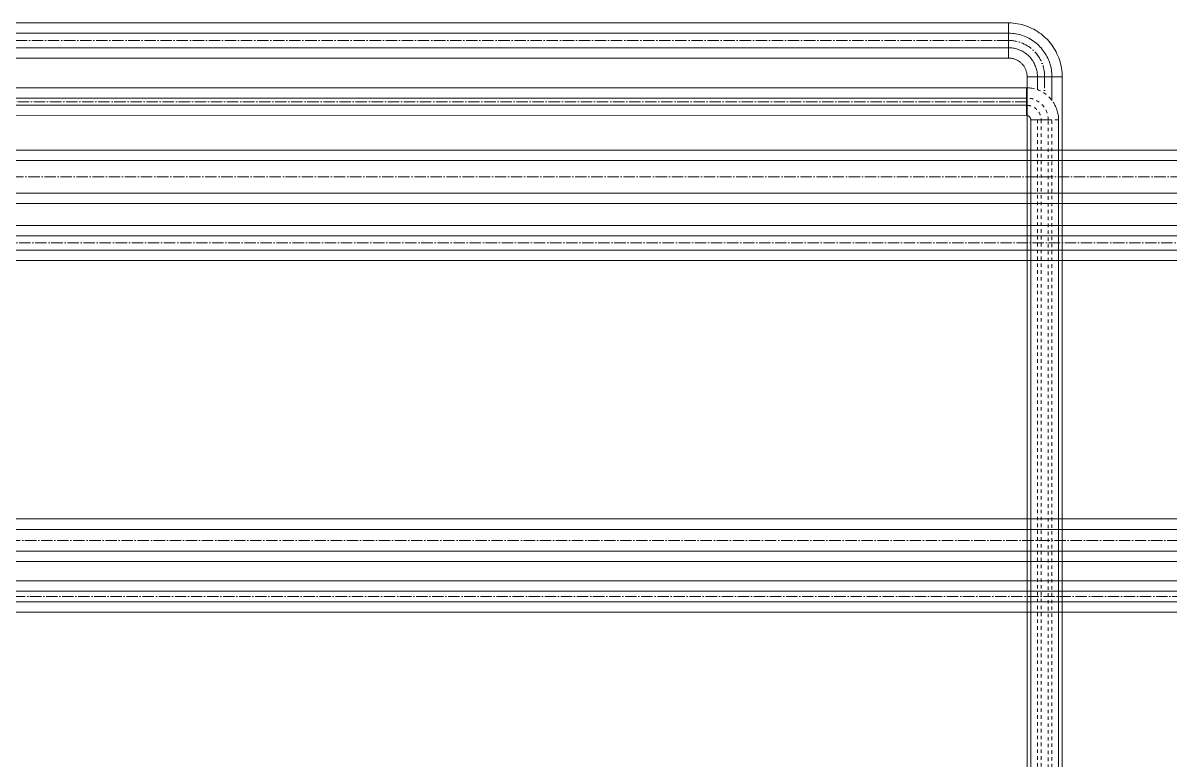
# Model space of a CAD drawing. Header units: millimetres. Extents: x -88595 to 880822, y -1054509 to -148035.
# Drawn here: x 552657 to 553663, y -246093 to -245446 of the extents above; entities that cross this region are included whole.
import ezdxf

# ---------------------------------------------------------------- set-up
doc = ezdxf.new("R2010")
doc.units = ezdxf.units.MM
for name, pattern in [('$0$ADSK_Скрыто', [6, 3, -3]), ('$1$ADSK_Скрыто', [6, 3, -3]), ('$10$ADSK_Осевая', [14, 10, -2, 0, -2]), ('$11$ADSK_Осевая', [14, 10, -2, 0, -2]), ('$4$ADSK_Скрыто', [6, 3, -3])]:
    doc.linetypes.add(name, pattern=pattern)
for name, color, linetype, lineweight in [('Изоляция', 7, 'Continuous', 18), ('Линии', 7, 'Continuous', 9), ('Трубопровод', 7, 'Continuous', 18), ('Трубопроводы', 7, 'Continuous', 18)]:
    doc.layers.add(name, color=color, linetype=linetype, lineweight=lineweight)

# ---------------------------------------------------------------- blocks, each defined once
blk = doc.blocks.new('$0$ADSK_МедьПайка_Отвод-гнутая труба - Отвод _гнутая труба_-V86-В_Координация_кровля ОВ3')
at = {"layer": 'Линии', "color": 134, "linetype": '$0$ADSK_Скрыто', "true_color": 0x00a6a6}
for p, q in [((-3.5, 31.7), (-4, 31.7)), ((-3.5, 31.7), (-4, 31.7)), ((4, 31.7), (3.5, 31.7)), ((4, 31.7), (3.5, 31.7))]:
    blk.add_line(p, q, dxfattribs=at)
at = {"layer": 'Трубопроводы', "color": 134, "true_color": 0x00a6a6, "flags": 128}
for points in [[(-31.7, -6.4), (-30.2, -6.3), (-28.7, -6.2), (-27.2, -6.1), (-25.7, -5.9), (-24.2, -5.6), (-22.7, -5.3), (-21.2, -4.9), (-19.8, -4.4), (-18.3, -3.9), (-16.9, -3.3), (-15.5, -2.7), (-14.2, -2), (-12.8, -1.3), (-11.5, -0.5), (-10.2, 0.3), (-9, 1.2), (-7.8, 2.1), (-6.6, 3.1), (-5.5, 4.1), (-4.4, 5.2), (-3.4, 6.3), (-2.4, 7.5), (-1.4, 8.7), (-0.5, 9.9), (0.3, 11.2), (1.1, 12.5), (1.9, 13.8), (2.5, 15.2), (3.2, 16.5), (3.8, 17.9), (4.3, 19.4), (4.8, 20.8), (5.2, 22.3), (5.5, 23.8), (5.8, 25.3), (6, 26.8), (6.2, 28.3), (6.3, 29.8), (6.3, 31.3), (6.3, 31.7)], [(-6.4, 31.7), (-6.4, 30.7), (-6.4, 29.7), (-6.5, 28.7), (-6.7, 27.7), (-6.9, 26.7), (-7.1, 25.7), (-7.3, 24.7), (-7.6, 23.8), (-8, 22.8), (-8.4, 21.9), (-8.8, 20.9), (-9.2, 20), (-9.7, 19.1), (-10.2, 18.3), (-10.8, 17.4), (-11.4, 16.6), (-12, 15.8), (-12.7, 15), (-13.3, 14.3), (-14.1, 13.5), (-14.8, 12.8), (-15.6, 12.2), (-16.4, 11.5), (-17.2, 10.9), (-18, 10.4), (-18.9, 9.8), (-19.8, 9.3), (-20.7, 8.9), (-21.6, 8.5), (-22.5, 8.1), (-23.5, 7.7), (-24.5, 7.4), (-25.4, 7.1), (-26.4, 6.9), (-27.4, 6.7), (-28.4, 6.6), (-29.4, 6.5), (-30.5, 6.4), (-31.5, 6.4), (-31.7, 6.3)]]:
    blk.add_lwpolyline(points, dxfattribs=at)
blk = doc.blocks.new('$0$ADSK_МедьПайка_Отвод-гнутая труба - Отвод _гнутая труба_-V92-В_Координация_кровля ОВ3')
at = {"layer": 'Линии', "color": 190, "linetype": '$0$ADSK_Скрыто', "true_color": 0x8000ff}
for p, q in [((-2.7, 15.9), (-3.1, 15.9)), ((-2.7, 15.9), (-3.1, 15.9)), ((0, 15.9), (-0.3, 15.9)), ((0, 15.9), (-0.3, 15.9)), ((3.1, 15.9), (2.7, 15.9)), ((3.1, 15.9), (2.7, 15.9)), ((-15.9, 3.2), (-15.9, -3.2)), ((-15.9, 3.2), (-15.9, -3.2))]:
    blk.add_line(p, q, dxfattribs=at)
at = {"layer": 'Линии', "color": 190, "linetype": '$0$ADSK_Скрыто', "true_color": 0x8000ff, "flags": 128}
for points in [[(-15.9, -3.2), (-15.1, -3.2), (-14.4, -3.1), (-13.6, -3), (-12.8, -2.9), (-12.1, -2.8), (-11.3, -2.6), (-10.6, -2.4), (-9.9, -2.2), (-9.2, -2), (-8.5, -1.7), (-7.8, -1.4), (-7.1, -1), (-6.4, -0.7), (-5.8, -0.3), (-5.1, 0.2), (-4.5, 0.6), (-3.9, 1.1), (-3.3, 1.6), (-2.8, 2.1), (-2.2, 2.6), (-1.7, 3.2), (-1.2, 3.7), (-0.7, 4.3), (-0.3, 4.9), (0.2, 5.6), (0.6, 6.2), (0.9, 6.9), (1.3, 7.6), (1.6, 8.3), (1.9, 9), (2.1, 9.7), (2.4, 10.4), (2.6, 11.1), (2.8, 11.9), (2.9, 12.6), (3, 13.4), (3.1, 14.1), (3.2, 14.9)], [(-3.2, 14.9), (-3.3, 14.4), (-3.3, 13.9), (-3.4, 13.4), (-3.5, 12.9), (-3.7, 12.4), (-3.8, 11.9), (-4, 11.4), (-4.2, 10.9), (-4.4, 10.5), (-4.6, 10), (-4.9, 9.6), (-5.1, 9.1), (-5.4, 8.7), (-5.7, 8.3), (-6, 7.9), (-6.3, 7.5), (-6.7, 7.1), (-7, 6.8), (-7.4, 6.4), (-7.8, 6.1), (-8.2, 5.8), (-8.6, 5.5), (-9, 5.2), (-9.4, 4.9), (-9.9, 4.7), (-10.3, 4.4), (-10.8, 4.2), (-11.3, 4), (-11.8, 3.9), (-12.2, 3.7), (-12.7, 3.6), (-13.2, 3.5), (-13.7, 3.4), (-14.2, 3.3), (-14.7, 3.2), (-15.2, 3.2), (-15.7, 3.2), (-15.9, 3.2)]]:
    blk.add_lwpolyline(points, dxfattribs=at)
at = {"layer": 'Трубопроводы', "color": 190, "true_color": 0x8000ff, "flags": 128}
for points in [[(-3.2, 15.9), (-3.2, 15.4), (-3.2, 14.9)], [(3.2, 14.9), (3.2, 15.7), (3.2, 15.9)]]:
    blk.add_lwpolyline(points, dxfattribs=at)

msp = doc.modelspace()

# ---------------------------------------------------------------- linework, layer by layer
at = {"layer": 'Изоляция', "color": 134, "true_color": 0x00a6a6}
for p, q in [((553521.1, -245446.5), (540679.2, -245446.5)), ((553521.1, -245446.5), (553521.1, -245448)), ((553521.1, -245449.7), (553521.1, -245448.5)), ((553521.1, -245452.2), (553521.1, -245454.1)), ((553521.1, -245455.2), (553521.1, -245457.8)), ((553521.1, -245458.4), (553521.1, -245465.2)), ((553521.1, -245465.8), (553521.1, -245468.5)), ((540679.2, -245477.2), (553521.1, -245477.2)), ((553521.1, -245469.5), (553521.1, -245471.4)), ((553521.1, -245473.8), (553521.1, -245475.1)), ((553521.1, -245475.6), (553521.1, -245476.8)), ((553537.5, -245493.6), (553537.5, -246855)), ((553568.2, -245493.6), (553538.1, -245493.6)), ((553568.2, -246855), (553568.2, -245493.6)), ((555976.2, -245558), (540986.6, -245558)), ((540986.6, -245604.6), (555929.6, -245604.6)), ((557160.3, -245881.2), (541127.4, -245881.4)), ((541127.4, -245918.5), (557134.4, -245918.5))]:
    msp.add_line(p, q, dxfattribs=at)
at = {"layer": 'Изоляция', "color": 190, "true_color": 0x8000ff}
for p, q in [((553537, -245503.3), (540713.3, -245503.4)), ((553537, -245503.3), (553537, -245504.5)), ((553537, -245507.9), (553537, -245509.4)), ((553537, -245510.2), (553537, -245512.3)), ((553537, -245512.8), (553537, -245515.5)), ((553537, -245515.8), (553537, -245518.2)), ((553537, -245518.6), (553537, -245520.8)), ((540713, -245524.6), (553537, -245527.6)), ((553537, -245526), (553537, -245527.6)), ((553540.7, -245531.3), (553540.7, -246382.1)), ((553565.1, -246382.1), (553565.1, -245531.3)), ((555921.1, -245624), (540889.7, -245624)), ((540889.7, -245654.7), (555921.1, -245654.7)), ((557129.1, -245935.5), (540299.1, -245935.5)), ((540299.1, -245963), (557129.1, -245963))]:
    msp.add_line(p, q, dxfattribs=at)
at = {"layer": 'Изоляция', "color": 134, "true_color": 0x00a6a6, "flags": 128}
for points in [[(553568.2, -245493.6), (553568.2, -245491.7), (553568.1, -245489.8), (553567.9, -245487.9), (553567.6, -245486.1), (553567.3, -245484.2), (553566.9, -245482.4), (553566.4, -245480.5), (553565.8, -245478.7), (553565.2, -245477), (553564.5, -245475.2), (553563.7, -245473.5), (553562.9, -245471.8), (553562, -245470.2), (553561, -245468.5), (553560, -245467), (553558.9, -245465.4), (553557.8, -245463.9), (553556.5, -245462.5), (553555.3, -245461.1), (553553.9, -245459.8), (553552.6, -245458.5), (553551.1, -245457.3), (553549.7, -245456.1), (553548.1, -245455), (553546.6, -245453.9), (553545, -245452.9), (553543.3, -245452), (553541.7, -245451.2), (553539.9, -245450.4), (553538.2, -245449.7), (553536.4, -245449), (553534.6, -245448.4), (553532.8, -245447.9), (553531, -245447.5), (553529.1, -245447.1), (553527.3, -245446.9), (553525.4, -245446.7), (553523.5, -245446.5), (553521.6, -245446.5), (553521.1, -245446.5)], [(553521.1, -245477.2), (553521.8, -245477.2), (553522.4, -245477.2), (553523.1, -245477.3), (553523.7, -245477.4), (553524.4, -245477.5), (553525, -245477.6), (553525.7, -245477.8), (553526.3, -245478), (553526.9, -245478.2), (553527.5, -245478.5), (553528.1, -245478.7), (553528.7, -245479), (553529.3, -245479.3), (553529.8, -245479.7), (553530.4, -245480), (553530.9, -245480.4), (553531.4, -245480.8), (553531.9, -245481.2), (553532.4, -245481.7), (553532.9, -245482.1), (553533.3, -245482.6), (553533.8, -245483.1), (553534.2, -245483.6), (553534.6, -245484.2), (553534.9, -245484.7), (553535.3, -245485.3), (553535.6, -245485.8), (553535.9, -245486.4), (553536.2, -245487), (553536.4, -245487.6), (553536.6, -245488.2), (553536.8, -245488.9), (553537, -245489.5), (553537.2, -245490.1), (553537.3, -245490.8), (553537.4, -245491.4), (553537.5, -245492.1), (553537.5, -245492.7), (553537.5, -245493.4), (553537.5, -245493.6)]]:
    msp.add_lwpolyline(points, dxfattribs=at)
at = {"layer": 'Изоляция', "color": 190, "true_color": 0x8000ff, "flags": 128}
for points in [[(553544, -245504.2), (553542.9, -245503.9), (553541.8, -245503.7), (553540.7, -245503.5), (553539.5, -245503.4), (553538.4, -245503.3), (553537.3, -245503.3), (553537, -245503.3)], [(553565.1, -245531.3), (553565, -245530.2), (553565, -245529.1), (553564.9, -245528), (553564.7, -245526.9), (553564.5, -245525.8), (553564.3, -245524.7), (553564, -245523.6), (553563.6, -245522.5), (553563.3, -245521.5), (553562.8, -245520.4), (553562.4, -245519.4), (553561.9, -245518.4)], [(553537, -245527.6), (553537.2, -245527.7), (553537.3, -245527.7), (553537.4, -245527.7), (553537.6, -245527.7), (553537.7, -245527.7), (553537.9, -245527.8), (553538, -245527.8), (553538.2, -245527.8), (553538.3, -245527.9), (553538.4, -245527.9), (553538.6, -245528), (553538.7, -245528.1), (553538.8, -245528.1), (553539, -245528.2), (553539.1, -245528.3), (553539.2, -245528.4), (553539.3, -245528.5), (553539.4, -245528.6), (553539.6, -245528.7), (553539.7, -245528.8), (553539.8, -245528.9), (553539.9, -245529), (553539.9, -245529.1), (553540, -245529.2), (553540.1, -245529.3), (553540.2, -245529.5), (553540.3, -245529.6), (553540.3, -245529.7), (553540.4, -245529.9), (553540.5, -245530), (553540.5, -245530.1), (553540.6, -245530.3), (553540.6, -245530.4), (553540.6, -245530.6), (553540.7, -245530.7), (553540.7, -245530.9), (553540.7, -245531), (553540.7, -245531.2), (553540.7, -245531.3), (553540.7, -245531.3)]]:
    msp.add_lwpolyline(points, dxfattribs=at)
at = {"layer": 'Линии', "color": 134, "linetype": '$1$ADSK_Скрыто', "true_color": 0x00a6a6}
for p, q in [((553521.1, -245448.5), (553521.1, -245447.9)), ((553521.1, -245448), (553521.1, -245448.4)), ((553521.1, -245452.1), (553521.1, -245449.7)), ((553521.1, -245449.8), (553521.1, -245452.2)), ((553521.1, -245455.1), (553521.1, -245454.1)), ((553521.1, -245454.1), (553521.1, -245455.2)), ((553521.1, -245458.3), (553521.1, -245457.8)), ((553521.1, -245458.3), (553521.1, -245457.9)), ((553521.1, -245457.9), (553521.1, -245458.4)), ((553521.1, -245465.2), (553521.1, -245465.8)), ((553521.1, -245465.8), (553521.1, -245465.3)), ((553521.1, -245465.8), (553521.1, -245465.3)), ((553521.1, -245468.5), (553521.1, -245469.5)), ((553521.1, -245469.5), (553521.1, -245468.6)), ((553521.1, -245471.4), (553521.1, -245473.8)), ((553521.1, -245473.9), (553521.1, -245471.5)), ((553521.1, -245475.7), (553521.1, -245475.1)), ((553521.1, -245475.2), (553521.1, -245475.6)), ((553521.1, -245477.2), (553521.1, -245476.9)), ((553538.1, -245493.6), (553537.5, -245493.6)), ((553546.5, -245531.3), (553546.5, -246855)), ((553559.2, -246855), (553559.2, -245531.3))]:
    msp.add_line(p, q, dxfattribs=at)
at = {"layer": 'Линии', "color": 190, "linetype": '$1$ADSK_Скрыто', "true_color": 0x8000ff}
for p, q in [((553537, -245507.8), (553537, -245504.4)), ((553537, -245504.5), (553537, -245507.9)), ((553537, -245510.1), (553537, -245509.4)), ((553537, -245509.4), (553537, -245510.2)), ((553537, -245512.7), (553537, -245512.3)), ((553537, -245512.7), (553537, -245512.4)), ((553537, -245512.4), (553537, -245512.8)), ((553537, -245515.7), (553537, -245515.5)), ((553537, -245515.7), (553537, -245515.5)), ((553537, -245518.5), (553537, -245518.2)), ((553537, -245518.6), (553537, -245518.2)), ((553537, -245518.2), (553537, -245518.6)), ((553537, -245526), (553537, -245520.8)), ((553537, -245520.8), (553537, -245526.1)), ((553537, -245525), (553537, -245526.1)), ((553565.1, -245531.3), (553540.7, -245531.3)), ((553540.7, -245531.3), (553556.1, -245531.3)), ((553540.7, -245531.3), (553542.3, -245531.3)), ((553549.7, -245531.3), (553549.7, -246873.4)), ((553549.7, -245531.3), (553565.1, -245531.3)), ((553556.1, -246873.4), (553556.1, -245531.3)), ((553564.6, -245531.3), (553565.1, -245531.3))]:
    msp.add_line(p, q, dxfattribs=at)
at = {"layer": 'Линии', "color": 190, "linetype": '$4$ADSK_Скрыто', "true_color": 0x8000ff, "flags": 128}
for points in [[(553561.9, -245518.4), (553561.3, -245517.4), (553560.8, -245516.4), (553560.2, -245515.5), (553559.5, -245514.6), (553558.8, -245513.7), (553558.1, -245512.9), (553557.3, -245512), (553556.5, -245511.2), (553555.7, -245510.5), (553554.9, -245509.7), (553554, -245509), (553553.1, -245508.4), (553552.2, -245507.7), (553551.2, -245507.2), (553550.2, -245506.6), (553549.2, -245506.1), (553548.2, -245505.6), (553547.2, -245505.2), (553546.1, -245504.8), (553545, -245504.5), (553544, -245504.2)], [(553538.3, -245527.9), (553538.4, -245527.9), (553538.6, -245528), (553538.7, -245528.1), (553538.8, -245528.1), (553539, -245528.2), (553539.1, -245528.3), (553539.2, -245528.4), (553539.3, -245528.5), (553539.4, -245528.6), (553539.6, -245528.7), (553539.7, -245528.8), (553539.8, -245528.9), (553539.9, -245529), (553539.9, -245529.1), (553540, -245529.2), (553540.1, -245529.3), (553540.2, -245529.5), (553540.3, -245529.6), (553540.3, -245529.7), (553540.4, -245529.9), (553540.5, -245530), (553540.5, -245530.1)]]:
    msp.add_lwpolyline(points, dxfattribs=at)
at = {"layer": 'Трубопровод', "color": 134, "true_color": 0x00a6a6}
for p, q in [((553521.1, -245455.5), (540679.2, -245455.5)), ((540679.2, -245468.2), (553521.1, -245468.2)), ((553546.5, -245493.6), (553546.6, -245505)), ((553559.2, -245514.6), (553559.2, -245493.6)), ((555967.2, -245567), (540986.6, -245567)), ((540986.6, -245595.6), (555938.6, -245595.6)), ((557134.1, -245890.4), (541127.4, -245890.4)), ((541127.4, -245909.5), (557134.4, -245909.5))]:
    msp.add_line(p, q, dxfattribs=at)
at = {"layer": 'Трубопровод', "color": 134, "linetype": '$10$ADSK_Осевая', "true_color": 0x00a6a6}
for p, q in [((553521.1, -245461.8), (540679.2, -245461.8)), ((553552.9, -245493.6), (553552.9, -245508.2)), ((555900.9, -245581.3), (540986.6, -245581.3)), ((557152.9, -245900), (541127.4, -245900))]:
    msp.add_line(p, q, dxfattribs=at)
at = {"layer": 'Трубопровод', "color": 190, "true_color": 0x8000ff}
for p, q in [((553537, -245512.3), (540713.3, -245512.3)), ((540713.3, -245518.6), (553537, -245518.6)), ((555921.1, -245633), (540889.7, -245633)), ((540889.7, -245645.7), (555921.1, -245645.7)), ((557129.1, -245944.5), (540299.1, -245944.5)), ((540299.1, -245954), (557129.1, -245954))]:
    msp.add_line(p, q, dxfattribs=at)
at = {"layer": 'Трубопровод', "color": 190, "linetype": '$10$ADSK_Осевая', "true_color": 0x8000ff}
for p, q in [((553537, -245515.5), (540713.3, -245515.5)), ((555921.1, -245639.3), (540889.7, -245639.3)), ((557129.1, -245949.3), (540299.1, -245949.3))]:
    msp.add_line(p, q, dxfattribs=at)
at = {"layer": 'Трубопроводы', "color": 134, "linetype": '$11$ADSK_Осевая', "true_color": 0x00a6a6}
msp.add_arc((553521.1, -245493.6), 31.8, 0, 90, dxfattribs=at)
at = {"layer": 'Трубопроводы', "color": 190, "linetype": '$11$ADSK_Осевая', "true_color": 0x8000ff}
msp.add_arc((553537, -245531.3), 15.9, 87.0215, 90, dxfattribs=at)

# ---------------------------------------------------------------- block references
at = {"layer": 'Линии', "color": 134, "linetype": '$0$ADSK_Скрыто', "true_color": 0x00a6a6, "rotation": 90}
msp.add_blockref('$0$ADSK_МедьПайка_Отвод-гнутая труба - Отвод _гнутая труба_-V86-В_Координация_кровля ОВ3', (553552.9, -245461.8), dxfattribs=at)
at = {"layer": 'Линии', "color": 190, "linetype": '$0$ADSK_Скрыто', "true_color": 0x8000ff, "rotation": 90}
msp.add_blockref('$0$ADSK_МедьПайка_Отвод-гнутая труба - Отвод _гнутая труба_-V92-В_Координация_кровля ОВ3', (553552.9, -245515.5), dxfattribs=at)

doc.saveas('drawing.dxf')
